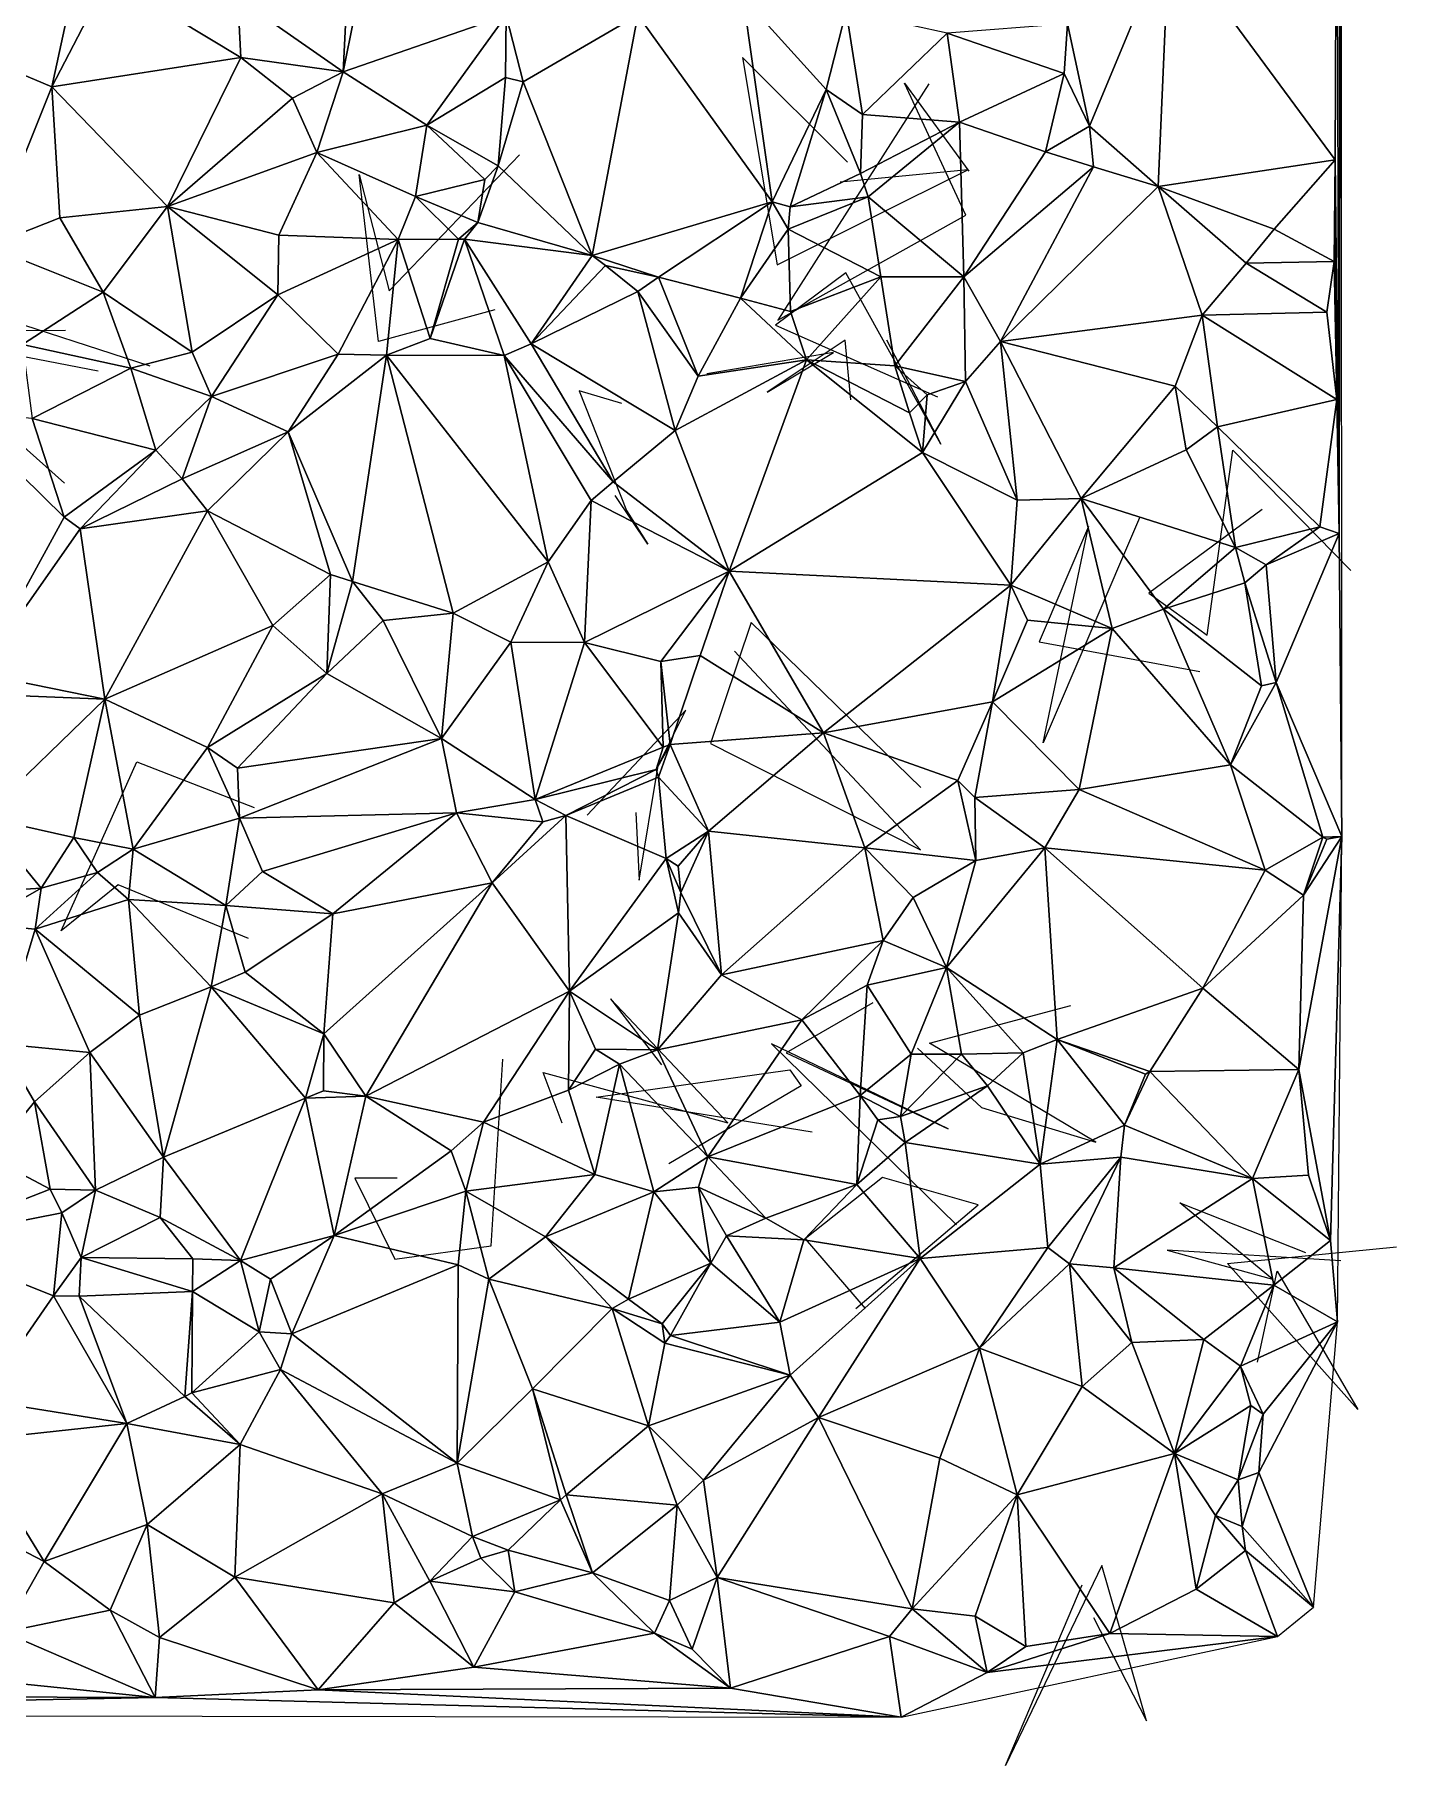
# Model space of a CAD drawing. Header units: metres. Extents: x -15.5 to 15.4, y -15.4 to 15.2.
# Drawn here: x 4.44 to 15.41, y -15.38 to -1.44 of the extents above; entities that cross this region are included whole.
import ezdxf

# ---------------------------------------------------------------- set-up
doc = ezdxf.new("R2010")
doc.units = ezdxf.units.M
doc.layers.add('CRACKS', color=1, linetype='Continuous')
doc.layers.add('STREET_MESH', color=7, linetype='Continuous')

msp = doc.modelspace()

# ---------------------------------------------------------------- linework, layer by layer
at = {"layer": 'CRACKS'}
for points in [[(10.986, -2.47, 0.1), (10.141, -1.626, 0.1), (10.421, -3.296, 0.1), (11.955, -2.53, 0.1), (10.927, -2.63, 0.1)], [(11.643, -1.837, 0.1), (10.427, -3.742, 0.1), (11.941, -2.895, 0.1), (11.445, -1.834, 0.1), (11.964, -2.541, 0.1)], [(8.146, -3.66, 0.1), (7.209, -3.915, 0.1), (7.055, -2.568, 0.1), (7.295, -3.506, 0.1), (8.345, -2.411, 0.1)], [(11.3, -3.901, 0.1), (11.74, -4.74, 0.1), (10.975, -3.36, 0.1), (10.408, -3.782, 0.1), (11.711, -4.36, 0.1)], [(5.37, -4.113, 0.1), (4.045, -3.683, 0.1), (4.138, -3.574, 0.1), (3.574, -3.883, 0.1), (4.953, -4.149, 0.1)], [(4.688, -3.825, 0.1), (2.761, -3.828, 0.1), (3.19, -4.128, 0.1), (4.077, -4.519, 0.1), (4.68, -5.056, 0.1)], [(11.013, -4.384, 0.1), (10.969, -3.902, 0.1), (10.34, -4.321, 0.1), (10.875, -4.002, 0.1), (9.853, -4.174, 0.1)], [(9.17, -4.414, 0.1), (8.826, -4.312, 0.1), (9.206, -5.275, 0.1), (9.38, -5.546, 0.1), (9.117, -5.153, 0.1)], [(14.326, -5.266, 0.1), (13.415, -5.94, 0.1), (13.884, -6.279, 0.1), (14.09, -4.788, 0.1), (15.041, -5.759, 0.1)], [(13.338, -5.334, 0.1), (12.563, -7.146, 0.1), (12.927, -5.405, 0.1), (12.53, -6.333, 0.1), (13.825, -6.572, 0.1)], [(11.578, -7.505, 0.1), (10.212, -6.178, 0.1), (9.884, -7.152, 0.1), (11.574, -8.008, 0.1), (10.077, -6.408, 0.1)], [(9.283, -7.707, 0.1), (9.308, -8.253, 0.1), (9.461, -7.329, 0.1), (9.686, -6.884, 0.1), (8.889, -7.728, 0.1)], [(6.163, -8.723, 0.1), (5.112, -8.291, 0.1), (4.654, -8.662, 0.1), (5.262, -7.3, 0.1), (6.208, -7.667, 0.1)], [(8.688, -10.21, 0.1), (8.536, -9.802, 0.1), (10.024, -10.208, 0.1), (9.079, -9.209, 0.1), (9.489, -9.74, 0.1)], [(11.192, -9.242, 0.1), (10.494, -9.644, 0.1), (11.797, -10.255, 0.1), (10.375, -9.571, 0.1), (11.866, -11.029, 0.1)], [(11.551, -9.607, 0.1), (12.067, -10.083, 0.1), (12.986, -10.363, 0.1), (11.648, -9.567, 0.1), (12.786, -9.263, 0.1)], [(7.361, -10.654, 0.1), (7.018, -10.653, 0.1), (7.341, -11.306, 0.1), (8.117, -11.198, 0.1), (8.212, -9.695, 0.1)], [(10.702, -10.283, 0.1), (8.962, -10, 0.1), (10.522, -9.78, 0.1), (10.615, -9.91, 0.1), (9.547, -10.538, 0.1)], [(11.054, -11.703, 0.1), (12.039, -10.869, 0.1), (11.268, -10.649, 0.1), (10.645, -11.142, 0.1), (11.13, -11.704, 0.1)], [(14.96, -11.318, 0.1), (13.561, -11.234, 0.1), (14.411, -11.467, 0.1), (13.664, -10.852, 0.1), (14.676, -11.253, 0.1)], [(14.288, -12.135, 0.1), (14.447, -11.403, 0.1), (15.098, -12.516, 0.1), (14.048, -11.34, 0.1), (15.408, -11.207, 0.1)], [(12.969, -14.191, 0.1), (13.394, -15.024, 0.1), (13.035, -13.774, 0.1), (12.261, -15.383, 0.1), (12.878, -13.928, 0.1)]]:
    msp.add_polyline3d(points, dxfattribs=at)
at = {"layer": 'STREET_MESH'}
for points in [[(14.962, 5.345), (14.929, 0.765), (14.948, -5.46)], [(14.962, 5.345), (14.948, -5.46), (14.968, -7.901)], [(14.929, 0.765), (13.577, -0.636), (14.914, -2.45)], [(14.948, -5.46), (14.929, 0.765), (14.914, -2.45)], [(3.603, -1.453), (4.782, -0.919), (4.051, -0.43)], [(12.76, -1.356), (12.936, -2.178), (13.577, -0.636)], [(13.577, -0.636), (12.936, -2.178), (13.488, -2.665)], [(13.577, -0.636), (13.488, -2.665), (14.914, -2.45)], [(6.924, -1.742), (6.971, -0.822), (6.077, -1.149)], [(7.103, -0.857), (6.971, -0.822), (6.924, -1.742)], [(3.603, -1.453), (4.578, -1.862), (4.782, -0.919)], [(4.578, -1.862), (5.036, -0.981), (4.782, -0.919)], [(7.103, -0.857), (6.924, -1.742), (8.239, -1.288)], [(5.036, -0.981), (4.578, -1.862), (6.1, -1.625)], [(5.036, -0.981), (6.1, -1.625), (6.077, -1.149)], [(6.1, -1.625), (6.924, -1.742), (6.077, -1.149)], [(9.298, -1.286), (10.38, -2.788), (10.147, -1.144)], [(10.816, -1.884), (10.976, -1.253), (10.147, -1.144)], [(10.38, -2.788), (10.816, -1.884), (10.147, -1.144)], [(10.976, -1.253), (10.816, -1.884), (11.109, -2.086)], [(10.976, -1.253), (11.109, -2.086), (11.79, -1.431)], [(6.924, -1.742), (7.6, -2.172), (8.239, -1.288)], [(8.239, -1.288), (7.6, -2.172), (8.233, -1.786)], [(8.374, -1.822), (8.239, -1.288), (8.233, -1.786)], [(8.374, -1.822), (9.298, -1.286), (8.239, -1.288)], [(8.931, -3.22), (9.298, -1.286), (8.374, -1.822)], [(9.298, -1.286), (8.931, -3.22), (10.38, -2.788)], [(12.76, -1.356), (11.79, -1.431), (12.732, -1.754)], [(12.936, -2.178), (12.76, -1.356), (12.732, -1.754)], [(4.062, -3.146), (4.578, -1.862), (3.603, -1.453)], [(11.79, -1.431), (11.109, -2.086), (11.89, -2.147)], [(11.79, -1.431), (11.89, -2.147), (12.732, -1.754)], [(4.578, -1.862), (5.511, -2.827), (6.1, -1.625)], [(5.511, -2.827), (6.517, -1.954), (6.1, -1.625)], [(6.1, -1.625), (6.517, -1.954), (6.924, -1.742)], [(6.924, -1.742), (6.517, -1.954), (6.712, -2.392)], [(7.6, -2.172), (6.924, -1.742), (6.712, -2.392)], [(7.6, -2.172), (8.174, -2.5), (8.233, -1.786)], [(8.174, -2.5), (8.374, -1.822), (8.233, -1.786)], [(11.89, -2.147), (12.583, -2.387), (12.732, -1.754)], [(12.583, -2.387), (12.936, -2.178), (12.732, -1.754)], [(4.578, -1.862), (4.062, -3.146), (4.643, -2.918)], [(5.511, -2.827), (4.578, -1.862), (4.643, -2.918)], [(8.174, -2.5), (8.931, -3.22), (8.374, -1.822)], [(10.816, -1.884), (10.38, -2.788), (10.526, -2.83)], [(11.091, -2.56), (10.816, -1.884), (10.526, -2.83)], [(10.816, -1.884), (11.091, -2.56), (11.109, -2.086)], [(6.517, -1.954), (5.511, -2.827), (6.712, -2.392)], [(11.109, -2.086), (11.091, -2.56), (11.89, -2.147)], [(7.508, -2.745), (7.6, -2.172), (6.712, -2.392)], [(7.6, -2.172), (7.508, -2.745), (8.065, -2.609)], [(8.174, -2.5), (7.6, -2.172), (8.065, -2.609)], [(11.091, -2.56), (11.154, -2.748), (11.89, -2.147)], [(11.154, -2.748), (11.924, -3.392), (11.89, -2.147)], [(11.924, -3.392), (12.583, -2.387), (11.89, -2.147)], [(12.936, -2.178), (12.583, -2.387), (12.969, -2.508)], [(13.488, -2.665), (12.936, -2.178), (12.969, -2.508)], [(5.511, -2.827), (6.408, -3.058), (6.712, -2.392)], [(6.408, -3.058), (7.369, -3.093), (6.712, -2.392)], [(7.369, -3.093), (7.508, -2.745), (6.712, -2.392)], [(8.009, -2.954), (8.174, -2.5), (8.065, -2.609)], [(8.009, -2.954), (8.931, -3.22), (8.174, -2.5)], [(12.583, -2.387), (11.924, -3.392), (12.969, -2.508)], [(11.924, -3.392), (12.219, -3.914), (12.969, -2.508)], [(12.219, -3.914), (13.488, -2.665), (12.969, -2.508)], [(13.488, -2.665), (14.423, -3.01), (14.914, -2.45)], [(14.423, -3.01), (14.906, -3.27), (14.914, -2.45)], [(14.906, -3.27), (14.927, -4.382), (14.914, -2.45)], [(14.927, -4.382), (14.948, -5.46), (14.914, -2.45)], [(7.508, -2.745), (8.009, -2.954), (8.065, -2.609)], [(11.154, -2.748), (11.091, -2.56), (10.526, -2.83)], [(7.853, -3.09), (7.508, -2.745), (7.369, -3.093)], [(7.853, -3.09), (8.009, -2.954), (7.508, -2.745)], [(8.931, -3.22), (9.464, -3.395), (10.38, -2.788)], [(9.464, -3.395), (10.124, -3.566), (10.38, -2.788)], [(10.124, -3.566), (10.51, -3.008), (10.38, -2.788)], [(10.38, -2.788), (10.51, -3.008), (10.526, -2.83)], [(10.51, -3.008), (11.154, -2.748), (10.526, -2.83)], [(10.51, -3.008), (11.256, -3.394), (11.154, -2.748)], [(11.256, -3.394), (11.924, -3.392), (11.154, -2.748)], [(13.844, -3.702), (13.488, -2.665), (12.219, -3.914)], [(14.197, -3.283), (13.488, -2.665), (13.844, -3.702)], [(14.197, -3.283), (14.423, -3.01), (13.488, -2.665)], [(4.062, -3.146), (4.991, -3.517), (4.643, -2.918)], [(4.991, -3.517), (5.511, -2.827), (4.643, -2.918)], [(4.991, -3.517), (5.71, -4), (5.511, -2.827)], [(5.511, -2.827), (6.399, -3.537), (6.408, -3.058)], [(5.71, -4), (6.399, -3.537), (5.511, -2.827)], [(6.399, -3.537), (7.369, -3.093), (6.408, -3.058)], [(8.009, -2.954), (7.853, -3.09), (7.901, -3.09)], [(8.931, -3.22), (8.009, -2.954), (7.901, -3.09)], [(10.51, -3.008), (10.124, -3.566), (10.527, -3.671)], [(10.51, -3.008), (10.527, -3.671), (11.256, -3.394)], [(14.423, -3.01), (14.197, -3.283), (14.906, -3.27)], [(4.991, -3.517), (4.062, -3.146), (4.342, -3.937)], [(6.399, -3.537), (6.886, -4.016), (7.369, -3.093)], [(6.886, -4.016), (7.273, -4.023), (7.369, -3.093)], [(7.273, -4.023), (7.627, -3.889), (7.369, -3.093)], [(7.627, -3.889), (7.853, -3.09), (7.369, -3.093)], [(7.901, -3.09), (7.627, -3.889), (8.221, -4.027)], [(7.853, -3.09), (7.627, -3.889), (7.901, -3.09)], [(8.439, -3.933), (7.901, -3.09), (8.221, -4.027)], [(8.439, -3.933), (8.931, -3.22), (7.901, -3.09)], [(9.038, -3.302), (8.931, -3.22), (8.439, -3.933)], [(9.299, -3.511), (9.038, -3.302), (8.439, -3.933)], [(9.464, -3.395), (8.931, -3.22), (9.038, -3.302)], [(9.299, -3.511), (9.464, -3.395), (9.038, -3.302)], [(14.197, -3.283), (13.844, -3.702), (14.847, -3.677)], [(14.906, -3.27), (14.197, -3.283), (14.847, -3.677)], [(14.927, -4.382), (14.906, -3.27), (14.847, -3.677)], [(9.464, -3.395), (9.299, -3.511), (9.784, -4.192)], [(10.124, -3.566), (9.464, -3.395), (9.784, -4.192)], [(11.256, -3.394), (10.527, -3.671), (10.658, -4.062)], [(11.367, -4.109), (11.256, -3.394), (10.658, -4.062)], [(11.256, -3.394), (11.367, -4.109), (11.924, -3.392)], [(11.367, -4.109), (11.938, -4.235), (11.924, -3.392)], [(11.924, -3.392), (11.938, -4.235), (12.219, -3.914)], [(5.214, -4.128), (4.991, -3.517), (4.342, -3.937)], [(4.991, -3.517), (5.214, -4.128), (5.71, -4)], [(6.399, -3.537), (5.71, -4), (5.865, -4.358)], [(6.886, -4.016), (6.399, -3.537), (5.865, -4.358)], [(9.299, -3.511), (8.439, -3.933), (9.598, -4.632)], [(9.784, -4.192), (9.299, -3.511), (9.598, -4.632)], [(10.124, -3.566), (9.784, -4.192), (10.658, -4.062)], [(10.527, -3.671), (10.124, -3.566), (10.658, -4.062)], [(13.625, -4.274), (13.844, -3.702), (12.219, -3.914)], [(13.625, -4.274), (13.967, -4.602), (13.844, -3.702)], [(13.844, -3.702), (14.927, -4.382), (14.847, -3.677)], [(13.844, -3.702), (13.967, -4.602), (14.927, -4.382)], [(7.627, -3.889), (7.273, -4.023), (8.221, -4.027)], [(4.42, -4.535), (5.214, -4.128), (4.342, -3.937)], [(5.71, -4), (5.214, -4.128), (5.865, -4.358)], [(6.481, -4.641), (6.886, -4.016), (5.865, -4.358)], [(7.273, -4.023), (6.886, -4.016), (6.481, -4.641)], [(6.999, -5.848), (7.273, -4.023), (6.481, -4.641)], [(6.999, -5.848), (7.811, -6.101), (7.273, -4.023)], [(7.273, -4.023), (8.577, -5.688), (8.221, -4.027)], [(7.811, -6.101), (8.577, -5.688), (7.273, -4.023)], [(9.101, -5.045), (8.439, -3.933), (8.221, -4.027)], [(8.922, -5.195), (9.101, -5.045), (8.221, -4.027)], [(8.577, -5.688), (8.922, -5.195), (8.221, -4.027)], [(9.598, -4.632), (8.439, -3.933), (9.101, -5.045)], [(11.938, -4.235), (12.354, -5.191), (12.219, -3.914)], [(12.869, -5.178), (13.625, -4.274), (12.219, -3.914)], [(12.354, -5.191), (12.869, -5.178), (12.219, -3.914)], [(5.214, -4.128), (4.42, -4.535), (5.415, -4.79)], [(5.214, -4.128), (5.415, -4.79), (5.865, -4.358)], [(10.658, -4.062), (9.598, -4.632), (10.035, -5.763)], [(9.784, -4.192), (9.598, -4.632), (10.658, -4.062)], [(11.592, -4.808), (10.658, -4.062), (10.035, -5.763)], [(11.486, -4.489), (11.367, -4.109), (10.658, -4.062)], [(11.592, -4.808), (11.486, -4.489), (10.658, -4.062)], [(11.63, -4.344), (11.938, -4.235), (11.367, -4.109)], [(11.486, -4.489), (11.63, -4.344), (11.367, -4.109)], [(11.592, -4.808), (12.354, -5.191), (11.938, -4.235)], [(11.63, -4.344), (11.592, -4.808), (11.938, -4.235)], [(13.625, -4.274), (12.869, -5.178), (13.715, -4.787)], [(13.967, -4.602), (13.625, -4.274), (13.715, -4.787)], [(5.415, -4.79), (5.628, -5.019), (5.865, -4.358)], [(5.628, -5.019), (6.481, -4.641), (5.865, -4.358)], [(11.63, -4.344), (11.486, -4.489), (11.592, -4.808)], [(13.967, -4.602), (14.791, -5.406), (14.927, -4.382)], [(14.927, -4.382), (14.791, -5.406), (14.948, -5.46)], [(3.81, -4.477), (3.987, -6.588), (4.678, -5.328)], [(4.42, -4.535), (3.81, -4.477), (4.678, -5.328)], [(5.415, -4.79), (4.42, -4.535), (4.678, -5.328)], [(5.628, -5.019), (5.833, -5.277), (6.481, -4.641)], [(5.833, -5.277), (6.824, -5.79), (6.481, -4.641)], [(6.824, -5.79), (6.999, -5.848), (6.481, -4.641)], [(9.598, -4.632), (9.101, -5.045), (10.035, -5.763)], [(14.112, -5.573), (13.967, -4.602), (13.715, -4.787)], [(14.791, -5.406), (13.967, -4.602), (14.112, -5.573)], [(4.808, -5.424), (5.415, -4.79), (4.678, -5.328)], [(4.808, -5.424), (5.628, -5.019), (5.415, -4.79)], [(12.303, -5.877), (11.592, -4.808), (10.035, -5.763)], [(12.354, -5.191), (11.592, -4.808), (12.303, -5.877)], [(12.869, -5.178), (14.112, -5.573), (13.715, -4.787)], [(5.833, -5.277), (5.628, -5.019), (4.808, -5.424)], [(9.101, -5.045), (8.922, -5.195), (10.035, -5.763)], [(5.005, -6.796), (5.833, -5.277), (4.808, -5.424)], [(5.005, -6.796), (6.359, -6.201), (5.833, -5.277)], [(6.359, -6.201), (6.824, -5.79), (5.833, -5.277)], [(8.577, -5.688), (8.869, -6.339), (8.922, -5.195)], [(8.922, -5.195), (8.869, -6.339), (10.035, -5.763)], [(13.118, -6.226), (12.869, -5.178), (12.303, -5.877)], [(12.869, -5.178), (12.354, -5.191), (12.303, -5.877)], [(12.869, -5.178), (13.533, -6.07), (14.112, -5.573)], [(13.118, -6.226), (13.533, -6.07), (12.869, -5.178)], [(3.987, -6.588), (4.808, -5.424), (4.678, -5.328)], [(5.005, -6.796), (4.808, -5.424), (3.987, -6.588)], [(14.791, -5.406), (14.112, -5.573), (14.36, -5.713)], [(14.791, -5.406), (14.36, -5.713), (14.948, -5.46)], [(13.533, -6.07), (14.186, -5.858), (14.112, -5.573)], [(14.112, -5.573), (14.186, -5.858), (14.36, -5.713)], [(14.36, -5.713), (14.441, -6.661), (14.948, -5.46)], [(14.948, -5.46), (14.441, -6.661), (14.968, -7.901)], [(8.577, -5.688), (7.811, -6.101), (8.276, -6.335)], [(8.869, -6.339), (8.577, -5.688), (8.276, -6.335)], [(14.186, -5.858), (14.441, -6.661), (14.36, -5.713)], [(6.793, -6.589), (6.824, -5.79), (6.359, -6.201)], [(6.824, -5.79), (6.793, -6.589), (6.999, -5.848)], [(6.793, -6.589), (7.248, -6.161), (6.999, -5.848)], [(7.248, -6.161), (7.811, -6.101), (6.999, -5.848)], [(8.869, -6.339), (9.483, -6.491), (10.035, -5.763)], [(9.483, -6.491), (9.801, -6.444), (10.035, -5.763)], [(9.801, -6.444), (10.793, -7.065), (10.035, -5.763)], [(10.793, -7.065), (12.303, -5.877), (10.035, -5.763)], [(10.793, -7.065), (12.154, -6.816), (12.303, -5.877)], [(12.154, -6.816), (12.437, -6.158), (12.303, -5.877)], [(12.437, -6.158), (13.118, -6.226), (12.303, -5.877)], [(14.321, -6.688), (14.186, -5.858), (13.533, -6.07)], [(14.321, -6.688), (14.441, -6.661), (14.186, -5.858)], [(7.248, -6.161), (7.717, -7.111), (7.811, -6.101)], [(7.811, -6.101), (7.717, -7.111), (8.276, -6.335)], [(13.533, -6.07), (13.118, -6.226), (14.071, -7.324)], [(14.321, -6.688), (13.533, -6.07), (14.071, -7.324)], [(5.832, -7.183), (6.359, -6.201), (5.005, -6.796)], [(5.832, -7.183), (6.793, -6.589), (6.359, -6.201)], [(6.793, -6.589), (7.717, -7.111), (7.248, -6.161)], [(12.437, -6.158), (12.154, -6.816), (13.118, -6.226)], [(12.154, -6.816), (12.854, -7.522), (13.118, -6.226)], [(13.118, -6.226), (12.854, -7.522), (14.071, -7.324)], [(7.717, -7.111), (8.472, -7.604), (8.276, -6.335)], [(8.472, -7.604), (8.869, -6.339), (8.276, -6.335)], [(9.503, -7.181), (8.869, -6.339), (8.472, -7.604)], [(8.869, -6.339), (9.503, -7.181), (9.483, -6.491)], [(9.56, -7.159), (9.801, -6.444), (9.483, -6.491)], [(9.503, -7.181), (9.56, -7.159), (9.483, -6.491)], [(9.801, -6.444), (9.56, -7.159), (10.793, -7.065)], [(4, -6.755), (5.005, -6.796), (3.987, -6.588)], [(6.793, -6.589), (5.832, -7.183), (6.075, -7.351)], [(7.717, -7.111), (6.793, -6.589), (6.075, -7.351)], [(14.816, -7.906), (14.441, -6.661), (14.071, -7.324)], [(14.441, -6.661), (14.321, -6.688), (14.071, -7.324)], [(14.441, -6.661), (14.816, -7.906), (14.968, -7.901)], [(5.005, -6.796), (4, -6.755), (4.022, -7.744)], [(4.755, -7.908), (5.005, -6.796), (4.022, -7.744)], [(4.755, -7.908), (5.234, -8.002), (5.005, -6.796)], [(5.234, -8.002), (5.832, -7.183), (5.005, -6.796)], [(12.154, -6.816), (10.793, -7.065), (11.876, -7.451)], [(12.013, -7.587), (12.154, -6.816), (11.876, -7.451)], [(12.013, -7.587), (12.854, -7.522), (12.154, -6.816)], [(9.56, -7.159), (9.867, -7.858), (10.793, -7.065)], [(10.793, -7.065), (9.867, -7.858), (11.127, -7.992)], [(10.793, -7.065), (11.127, -7.992), (11.876, -7.451)], [(5.234, -8.002), (6.09, -7.754), (5.832, -7.183)], [(5.832, -7.183), (6.09, -7.754), (6.075, -7.351)], [(6.09, -7.754), (7.717, -7.111), (6.075, -7.351)], [(7.717, -7.111), (6.09, -7.754), (7.838, -7.71)], [(8.472, -7.604), (7.717, -7.111), (7.838, -7.71)], [(9.447, -7.362), (9.503, -7.181), (8.472, -7.604)], [(9.56, -7.159), (9.447, -7.362), (9.465, -7.423)], [(9.447, -7.362), (9.56, -7.159), (9.503, -7.181)], [(9.867, -7.858), (9.56, -7.159), (9.465, -7.423)], [(8.719, -7.732), (9.447, -7.362), (8.472, -7.604)], [(9.447, -7.362), (8.719, -7.732), (9.465, -7.423)], [(12.854, -7.522), (14.35, -8.172), (14.071, -7.324)], [(14.35, -8.172), (14.816, -7.906), (14.071, -7.324)], [(8.719, -7.732), (9.526, -8.077), (9.465, -7.423)], [(9.526, -8.077), (9.867, -7.858), (9.465, -7.423)], [(11.127, -7.992), (12.02, -8.095), (11.876, -7.451)], [(12.02, -8.095), (12.013, -7.587), (11.876, -7.451)], [(12.854, -7.522), (12.013, -7.587), (12.576, -7.992)], [(12.854, -7.522), (12.576, -7.992), (14.35, -8.172)], [(8.532, -7.782), (8.472, -7.604), (7.838, -7.71)], [(8.532, -7.782), (8.719, -7.732), (8.472, -7.604)], [(12.576, -7.992), (12.013, -7.587), (12.02, -8.095)], [(3.763, -8.363), (4.492, -8.316), (4.022, -7.744)], [(4.492, -8.316), (4.755, -7.908), (4.022, -7.744)], [(6.09, -7.754), (5.234, -8.002), (5.981, -8.456)], [(6.276, -8.182), (6.09, -7.754), (5.981, -8.456)], [(6.09, -7.754), (6.276, -8.182), (7.838, -7.71)], [(7.838, -7.71), (6.276, -8.182), (6.842, -8.525)], [(8.125, -8.273), (7.838, -7.71), (6.842, -8.525)], [(8.125, -8.273), (8.532, -7.782), (7.838, -7.71)], [(8.748, -9.148), (8.719, -7.732), (8.125, -8.273)], [(8.719, -7.732), (8.532, -7.782), (8.125, -8.273)], [(8.748, -9.148), (9.526, -8.077), (8.719, -7.732)], [(4.946, -8.191), (4.755, -7.908), (4.492, -8.316)], [(5.234, -8.002), (4.755, -7.908), (4.946, -8.191)], [(9.526, -8.077), (9.624, -8.139), (9.867, -7.858)], [(9.624, -8.139), (9.645, -8.352), (9.867, -7.858)], [(9.645, -8.352), (9.972, -9.016), (9.867, -7.858)], [(9.867, -7.858), (9.972, -9.016), (11.127, -7.992)], [(14.35, -8.172), (14.661, -8.374), (14.816, -7.906)], [(14.622, -9.777), (14.878, -11.155), (14.968, -7.901)], [(14.661, -8.374), (14.622, -9.777), (14.968, -7.901)], [(14.848, -7.922), (14.661, -8.374), (14.968, -7.901)], [(14.816, -7.906), (14.661, -8.374), (14.848, -7.922)], [(14.816, -7.906), (14.848, -7.922), (14.968, -7.901)], [(14.878, -11.155), (14.933, -11.811), (14.968, -7.901)], [(5.234, -8.002), (4.946, -8.191), (5.197, -8.409)], [(5.234, -8.002), (5.197, -8.409), (5.981, -8.456)], [(9.526, -8.077), (8.748, -9.148), (9.626, -8.517)], [(9.645, -8.352), (9.526, -8.077), (9.626, -8.517)], [(9.645, -8.352), (9.624, -8.139), (9.526, -8.077)], [(11.127, -7.992), (9.972, -9.016), (11.274, -8.739)], [(11.517, -8.392), (11.127, -7.992), (11.274, -8.739)], [(11.517, -8.392), (12.02, -8.095), (11.127, -7.992)], [(12.576, -7.992), (11.785, -8.955), (12.676, -9.537)], [(11.785, -8.955), (12.576, -7.992), (12.02, -8.095)], [(13.849, -9.122), (12.576, -7.992), (12.676, -9.537)], [(12.576, -7.992), (13.849, -9.122), (14.35, -8.172)], [(4.946, -8.191), (4.492, -8.316), (4.445, -8.648)], [(5.197, -8.409), (4.946, -8.191), (4.445, -8.648)], [(6.276, -8.182), (5.981, -8.456), (6.842, -8.525)], [(11.517, -8.392), (11.785, -8.955), (12.02, -8.095)], [(13.849, -9.122), (14.661, -8.374), (14.35, -8.172)], [(3.989, -8.605), (4.492, -8.316), (3.763, -8.363)], [(4.492, -8.316), (3.989, -8.605), (4.445, -8.648)], [(6.769, -9.49), (8.125, -8.273), (6.842, -8.525)], [(8.125, -8.273), (6.769, -9.49), (7.107, -9.992)], [(8.748, -9.148), (8.125, -8.273), (7.107, -9.992)], [(9.972, -9.016), (9.645, -8.352), (9.626, -8.517)], [(5.285, -9.339), (5.197, -8.409), (4.445, -8.648)], [(5.981, -8.456), (5.197, -8.409), (5.862, -9.112)], [(5.197, -8.409), (5.285, -9.339), (5.862, -9.112)], [(6.137, -8.995), (5.981, -8.456), (5.862, -9.112)], [(5.981, -8.456), (6.137, -8.995), (6.842, -8.525)], [(11.785, -8.955), (11.517, -8.392), (11.274, -8.739)], [(14.661, -8.374), (13.849, -9.122), (14.622, -9.777)], [(3.989, -8.605), (4.167, -9.57), (4.445, -8.648)], [(6.137, -8.995), (6.769, -9.49), (6.842, -8.525)], [(9.626, -8.517), (8.748, -9.148), (9.458, -9.62)], [(9.972, -9.016), (9.626, -8.517), (9.458, -9.62)], [(4.167, -9.57), (4.884, -9.64), (4.445, -8.648)], [(4.884, -9.64), (5.285, -9.339), (4.445, -8.648)], [(9.972, -9.016), (10.62, -9.377), (11.274, -8.739)], [(10.62, -9.377), (11.146, -9.099), (11.274, -8.739)], [(11.146, -9.099), (11.785, -8.955), (11.274, -8.739)], [(6.769, -9.49), (6.137, -8.995), (5.862, -9.112)], [(10.62, -9.377), (9.972, -9.016), (9.458, -9.62)], [(11.5, -9.655), (11.785, -8.955), (11.146, -9.099)], [(11.785, -8.955), (11.5, -9.655), (11.904, -9.654)], [(11.785, -8.955), (12.401, -9.644), (12.676, -9.537)], [(12.401, -9.644), (11.785, -8.955), (11.904, -9.654)], [(5.285, -9.339), (5.478, -10.483), (5.862, -9.112)], [(5.478, -10.483), (6.623, -10.008), (5.862, -9.112)], [(6.623, -10.008), (6.769, -9.49), (5.862, -9.112)], [(8.748, -9.148), (7.107, -9.992), (8.056, -10.201)], [(8.74, -9.945), (8.748, -9.148), (8.056, -10.201)], [(8.957, -9.614), (8.748, -9.148), (8.74, -9.945)], [(8.748, -9.148), (8.957, -9.614), (9.458, -9.62)], [(10.62, -9.377), (11.09, -9.988), (11.146, -9.099)], [(11.09, -9.988), (11.5, -9.655), (11.146, -9.099)], [(13.423, -9.793), (13.849, -9.122), (12.676, -9.537)], [(13.849, -9.122), (13.423, -9.793), (14.622, -9.777)], [(5.285, -9.339), (4.884, -9.64), (5.478, -10.483)], [(9.863, -10.481), (10.62, -9.377), (9.458, -9.62)], [(9.863, -10.481), (11.09, -9.988), (10.62, -9.377)], [(4.44, -10.039), (4.167, -9.57), (4.077, -10.485)], [(4.44, -10.039), (4.884, -9.64), (4.167, -9.57)], [(6.768, -9.95), (6.769, -9.49), (6.623, -10.008)], [(6.769, -9.49), (6.768, -9.95), (7.107, -9.992)], [(9.151, -9.736), (8.957, -9.614), (8.74, -9.945)], [(8.957, -9.614), (9.151, -9.736), (9.458, -9.62)], [(12.401, -9.644), (12.539, -10.54), (12.676, -9.537)], [(12.676, -9.537), (12.539, -10.54), (13.219, -10.226)], [(13.386, -9.815), (12.676, -9.537), (13.219, -10.226)], [(13.386, -9.815), (13.423, -9.793), (12.676, -9.537)], [(4.884, -9.64), (4.44, -10.039), (4.931, -10.751)], [(4.884, -9.64), (4.931, -10.751), (5.478, -10.483)], [(9.151, -9.736), (8.74, -9.945), (8.951, -10.623)], [(9.427, -10.764), (9.151, -9.736), (8.951, -10.623)], [(9.151, -9.736), (9.863, -10.481), (9.458, -9.62)], [(9.863, -10.481), (9.151, -9.736), (9.427, -10.764)], [(11.5, -9.655), (11.09, -9.988), (11.413, -10.157)], [(11.904, -9.654), (11.413, -10.157), (12.115, -9.909)], [(11.5, -9.655), (11.413, -10.157), (11.904, -9.654)], [(12.401, -9.644), (11.904, -9.654), (12.115, -9.909)], [(12.539, -10.54), (12.401, -9.644), (12.115, -9.909)], [(14.25, -10.655), (13.423, -9.793), (13.219, -10.226)], [(13.423, -9.793), (13.386, -9.815), (13.219, -10.226)], [(13.423, -9.793), (14.25, -10.655), (14.622, -9.777)], [(14.622, -9.777), (14.25, -10.655), (14.699, -10.63)], [(14.878, -11.155), (14.622, -9.777), (14.699, -10.63)], [(6.097, -11.316), (6.623, -10.008), (5.478, -10.483)], [(6.623, -10.008), (6.097, -11.316), (6.852, -11.116)], [(7.107, -9.992), (6.768, -9.95), (6.623, -10.008)], [(7.107, -9.992), (6.623, -10.008), (6.852, -11.116)], [(7.796, -10.434), (7.107, -9.992), (6.852, -11.116)], [(7.107, -9.992), (7.796, -10.434), (8.056, -10.201)], [(8.951, -10.623), (8.74, -9.945), (8.056, -10.201)], [(11.09, -9.988), (9.863, -10.481), (11.063, -10.703)], [(11.231, -10.184), (11.09, -9.988), (11.063, -10.703)], [(11.09, -9.988), (11.231, -10.184), (11.413, -10.157)], [(12.115, -9.909), (11.413, -10.157), (11.452, -10.365)], [(12.539, -10.54), (12.115, -9.909), (11.452, -10.365)], [(4.566, -10.742), (4.44, -10.039), (4.077, -10.485)], [(4.44, -10.039), (4.566, -10.742), (4.931, -10.751)], [(11.413, -10.157), (11.231, -10.184), (11.452, -10.365)], [(7.796, -10.434), (7.914, -10.757), (8.056, -10.201)], [(7.914, -10.757), (8.951, -10.623), (8.056, -10.201)], [(11.231, -10.184), (11.063, -10.703), (11.452, -10.365)], [(12.539, -10.54), (13.188, -10.484), (13.219, -10.226)], [(13.188, -10.484), (14.25, -10.655), (13.219, -10.226)], [(7.914, -10.757), (7.796, -10.434), (6.852, -11.116)], [(11.063, -10.703), (11.572, -11.299), (11.452, -10.365)], [(11.572, -11.299), (12.539, -10.54), (11.452, -10.365)], [(3.488, -11.163), (4.566, -10.742), (4.077, -10.485)], [(5.478, -10.483), (4.931, -10.751), (5.45, -10.97)], [(6.097, -11.316), (5.478, -10.483), (5.45, -10.97)], [(9.863, -10.481), (9.427, -10.764), (9.786, -10.726)], [(10.33, -10.975), (9.863, -10.481), (9.786, -10.726)], [(9.863, -10.481), (10.33, -10.975), (11.063, -10.703)], [(12.539, -10.54), (11.572, -11.299), (12.601, -11.212)], [(12.539, -10.54), (12.601, -11.212), (13.188, -10.484)], [(13.188, -10.484), (12.601, -11.212), (12.774, -11.344)], [(13.188, -10.484), (12.774, -11.344), (13.133, -11.376)], [(14.25, -10.655), (13.188, -10.484), (13.133, -11.376)], [(8.951, -10.623), (7.914, -10.757), (8.556, -11.125)], [(9.427, -10.764), (8.951, -10.623), (8.556, -11.125)], [(9.427, -10.764), (9.886, -11.339), (9.786, -10.726)], [(10.33, -10.975), (9.786, -10.726), (10.012, -11.118)], [(9.786, -10.726), (9.886, -11.339), (10.012, -11.118)], [(10.33, -10.975), (10.636, -11.15), (11.063, -10.703)], [(10.636, -11.15), (11.572, -11.299), (11.063, -10.703)], [(14.421, -11.515), (14.25, -10.655), (13.133, -11.376)], [(14.25, -10.655), (14.878, -11.155), (14.699, -10.63)], [(14.25, -10.655), (14.421, -11.515), (14.878, -11.155)], [(4.566, -10.742), (3.488, -11.163), (4.658, -10.932)], [(4.931, -10.751), (4.566, -10.742), (4.658, -10.932)], [(4.815, -11.293), (4.931, -10.751), (4.658, -10.932)], [(5.45, -10.97), (4.931, -10.751), (4.815, -11.293)], [(7.851, -11.352), (7.914, -10.757), (6.852, -11.116)], [(8.097, -11.466), (7.914, -10.757), (7.851, -11.352)], [(7.914, -10.757), (8.097, -11.466), (8.556, -11.125)], [(9.223, -11.628), (9.427, -10.764), (8.556, -11.125)], [(9.223, -11.628), (9.886, -11.339), (9.427, -10.764)], [(4.658, -10.932), (3.488, -11.163), (4.593, -11.602)], [(4.815, -11.293), (4.658, -10.932), (4.593, -11.602)], [(5.45, -10.97), (4.815, -11.293), (5.714, -11.302)], [(6.097, -11.316), (5.45, -10.97), (5.714, -11.302)], [(10.636, -11.15), (10.33, -10.975), (10.012, -11.118)], [(6.097, -11.316), (6.34, -11.468), (6.852, -11.116)], [(6.34, -11.468), (6.512, -11.907), (6.852, -11.116)], [(6.512, -11.907), (7.851, -11.352), (6.852, -11.116)], [(8.097, -11.466), (9.093, -11.703), (8.556, -11.125)], [(9.093, -11.703), (9.223, -11.628), (8.556, -11.125)], [(9.886, -11.339), (10.443, -11.813), (10.012, -11.118)], [(10.443, -11.813), (10.636, -11.15), (10.012, -11.118)], [(10.443, -11.813), (11.572, -11.299), (10.636, -11.15)], [(3.488, -11.163), (4.009, -12.442), (4.593, -11.602)], [(12.601, -11.212), (11.572, -11.299), (12.05, -12.023)], [(12.774, -11.344), (12.601, -11.212), (12.05, -12.023)], [(14.878, -11.155), (14.421, -11.515), (14.933, -11.811)], [(4.798, -11.603), (4.815, -11.293), (4.593, -11.602)], [(4.815, -11.293), (4.798, -11.603), (5.711, -11.565)], [(4.815, -11.293), (5.711, -11.565), (5.714, -11.302)], [(5.711, -11.565), (6.097, -11.316), (5.714, -11.302)], [(6.248, -11.892), (6.097, -11.316), (5.711, -11.565)], [(6.34, -11.468), (6.097, -11.316), (6.248, -11.892)], [(7.851, -11.352), (6.512, -11.907), (7.843, -12.948)], [(8.097, -11.466), (7.851, -11.352), (7.843, -12.948)], [(9.494, -11.826), (9.886, -11.339), (9.223, -11.628)], [(9.562, -11.921), (9.886, -11.339), (9.494, -11.826)], [(9.562, -11.921), (10.443, -11.813), (9.886, -11.339)], [(11.572, -11.299), (10.443, -11.813), (10.525, -12.24)], [(10.754, -12.58), (11.572, -11.299), (10.525, -12.24)], [(11.572, -11.299), (10.754, -12.58), (12.05, -12.023)], [(12.877, -12.331), (12.774, -11.344), (12.05, -12.023)], [(13.278, -11.976), (12.774, -11.344), (12.877, -12.331)], [(12.774, -11.344), (13.278, -11.976), (13.133, -11.376)], [(14.421, -11.515), (13.133, -11.376), (13.858, -11.953)], [(13.133, -11.376), (13.278, -11.976), (13.858, -11.953)], [(4.798, -11.603), (5.649, -12.412), (5.711, -11.565)], [(5.649, -12.412), (5.706, -12.382), (5.711, -11.565)], [(5.706, -12.382), (6.248, -11.892), (5.711, -11.565)], [(6.34, -11.468), (6.248, -11.892), (6.512, -11.907)], [(8.451, -12.349), (8.097, -11.466), (7.843, -12.948)], [(9.093, -11.703), (8.097, -11.466), (8.451, -12.349)], [(14.152, -12.167), (14.421, -11.515), (13.858, -11.953)], [(14.421, -11.515), (14.152, -12.167), (14.933, -11.811)], [(4.009, -12.442), (5.182, -12.629), (4.593, -11.602)], [(5.182, -12.629), (4.798, -11.603), (4.593, -11.602)], [(5.649, -12.412), (4.798, -11.603), (5.182, -12.629)], [(9.093, -11.703), (8.451, -12.349), (9.384, -12.649)], [(9.093, -11.703), (9.494, -11.826), (9.223, -11.628)], [(9.494, -11.826), (9.093, -11.703), (9.516, -11.982)], [(9.093, -11.703), (9.384, -12.649), (9.516, -11.982)], [(9.562, -11.921), (9.494, -11.826), (9.516, -11.982)], [(10.443, -11.813), (9.562, -11.921), (10.525, -12.24)], [(14.933, -11.811), (14.152, -12.167), (14.336, -12.554)], [(14.933, -11.811), (14.3, -13.024), (14.741, -14.109)], [(14.933, -11.811), (14.336, -12.554), (14.3, -13.024)], [(5.706, -12.382), (6.419, -12.195), (6.248, -11.892)], [(6.248, -11.892), (6.419, -12.195), (6.512, -11.907)], [(6.512, -11.907), (6.419, -12.195), (7.843, -12.948)], [(9.516, -11.982), (9.384, -12.649), (10.525, -12.24)], [(9.562, -11.921), (9.516, -11.982), (10.525, -12.24)], [(13.278, -11.976), (12.877, -12.331), (13.62, -12.871)], [(13.858, -11.953), (13.278, -11.976), (13.62, -12.871)], [(14.152, -12.167), (13.858, -11.953), (13.62, -12.871)], [(12.05, -12.023), (10.754, -12.58), (11.73, -12.908)], [(12.353, -13.204), (12.05, -12.023), (11.73, -12.908)], [(12.353, -13.204), (12.877, -12.331), (12.05, -12.023)], [(6.419, -12.195), (5.706, -12.382), (6.096, -12.798)], [(6.419, -12.195), (6.096, -12.798), (7.239, -13.195)], [(6.419, -12.195), (7.239, -13.195), (7.843, -12.948)], [(9.384, -12.649), (9.827, -13.087), (10.525, -12.24)], [(9.827, -13.087), (10.754, -12.58), (10.525, -12.24)], [(14.236, -12.484), (14.152, -12.167), (13.62, -12.871)], [(14.336, -12.554), (14.152, -12.167), (14.236, -12.484)], [(5.706, -12.382), (5.649, -12.412), (6.096, -12.798)], [(8.676, -13.243), (8.451, -12.349), (7.843, -12.948)], [(8.451, -12.349), (8.72, -13.205), (9.384, -12.649)], [(8.72, -13.205), (8.451, -12.349), (8.676, -13.243)], [(12.877, -12.331), (12.353, -13.204), (13.62, -12.871)], [(4.009, -12.442), (3.919, -12.767), (5.182, -12.629)], [(6.096, -12.798), (5.649, -12.412), (5.182, -12.629)], [(14.134, -13.084), (14.236, -12.484), (13.62, -12.871)], [(14.336, -12.554), (14.236, -12.484), (14.134, -13.084)], [(5.182, -12.629), (3.919, -12.767), (4.518, -13.742)], [(5.346, -13.443), (5.182, -12.629), (4.518, -13.742)], [(5.346, -13.443), (6.096, -12.798), (5.182, -12.629)], [(9.384, -12.649), (8.72, -13.205), (9.616, -13.287)], [(9.827, -13.087), (9.384, -12.649), (9.616, -13.287)], [(10.754, -12.58), (9.827, -13.087), (9.937, -13.871)], [(10.754, -12.58), (9.937, -13.871), (11.507, -14.121)], [(10.754, -12.58), (11.507, -14.121), (11.73, -12.908)], [(14.3, -13.024), (14.336, -12.554), (14.134, -13.084)], [(3.919, -12.767), (3.973, -13.46), (4.518, -13.742)], [(6.096, -12.798), (5.346, -13.443), (6.052, -13.866)], [(6.096, -12.798), (6.052, -13.866), (7.239, -13.195)], [(7.239, -13.195), (7.966, -13.54), (7.843, -12.948)], [(7.966, -13.54), (8.676, -13.243), (7.843, -12.948)], [(11.507, -14.121), (12.353, -13.204), (11.73, -12.908)], [(12.353, -13.204), (13.101, -14.322), (13.62, -12.871)], [(13.101, -14.322), (13.795, -13.965), (13.62, -12.871)], [(13.952, -13.369), (14.134, -13.084), (13.62, -12.871)], [(13.795, -13.965), (13.952, -13.369), (13.62, -12.871)], [(9.937, -13.871), (9.827, -13.087), (9.616, -13.287)], [(13.952, -13.369), (14.165, -13.458), (14.134, -13.084)], [(14.165, -13.458), (14.3, -13.024), (14.134, -13.084)], [(14.3, -13.024), (14.165, -13.458), (14.741, -14.109)], [(6.052, -13.866), (7.337, -14.073), (7.239, -13.195)], [(7.337, -14.073), (7.624, -13.9), (7.239, -13.195)], [(7.624, -13.9), (7.966, -13.54), (7.239, -13.195)], [(7.966, -13.54), (8.253, -13.65), (8.676, -13.243)], [(8.253, -13.65), (8.934, -13.833), (8.676, -13.243)], [(8.934, -13.833), (8.72, -13.205), (8.676, -13.243)], [(8.72, -13.205), (8.934, -13.833), (9.616, -13.287)], [(12.353, -13.204), (11.507, -14.121), (12.015, -14.18)], [(12.353, -13.204), (12.015, -14.18), (12.424, -14.425)], [(12.353, -13.204), (12.424, -14.425), (13.101, -14.322)], [(8.934, -13.833), (9.554, -14.054), (9.616, -13.287)], [(9.554, -14.054), (9.937, -13.871), (9.616, -13.287)], [(14.193, -13.653), (13.952, -13.369), (13.795, -13.965)], [(14.193, -13.653), (14.165, -13.458), (13.952, -13.369)], [(3.973, -13.46), (4.195, -14.309), (4.518, -13.742)], [(5.049, -14.132), (5.346, -13.443), (4.518, -13.742)], [(5.346, -13.443), (5.049, -14.132), (5.447, -14.352)], [(5.346, -13.443), (5.447, -14.352), (6.052, -13.866)], [(14.165, -13.458), (14.193, -13.653), (14.741, -14.109)], [(8.035, -13.714), (7.966, -13.54), (7.624, -13.9)], [(8.035, -13.714), (8.253, -13.65), (7.966, -13.54)], [(8.253, -13.65), (8.035, -13.714), (8.308, -13.984)], [(8.934, -13.833), (8.253, -13.65), (8.308, -13.984)], [(14.193, -13.653), (13.795, -13.965), (14.45, -14.345)], [(14.741, -14.109), (14.193, -13.653), (14.45, -14.345)], [(4.195, -14.309), (5.049, -14.132), (4.518, -13.742)], [(8.308, -13.984), (8.035, -13.714), (7.624, -13.9)], [(6.052, -13.866), (5.447, -14.352), (6.724, -14.774)], [(7.337, -14.073), (6.052, -13.866), (6.724, -14.774)], [(7.624, -13.9), (7.337, -14.073), (7.978, -14.591)], [(8.308, -13.984), (7.624, -13.9), (7.978, -14.591)], [(8.934, -13.833), (8.308, -13.984), (9.432, -14.319)], [(9.554, -14.054), (8.934, -13.833), (9.432, -14.319)], [(9.937, -13.871), (9.554, -14.054), (9.736, -14.446)], [(10.044, -14.762), (9.937, -13.871), (9.736, -14.446)], [(9.937, -13.871), (10.044, -14.762), (11.325, -14.344)], [(11.507, -14.121), (9.937, -13.871), (11.325, -14.344)], [(7.978, -14.591), (7.337, -14.073), (6.724, -14.774)], [(9.432, -14.319), (8.308, -13.984), (7.978, -14.591)], [(9.554, -14.054), (9.432, -14.319), (9.736, -14.446)], [(13.795, -13.965), (13.101, -14.322), (14.45, -14.345)], [(5.049, -14.132), (4.195, -14.309), (5.412, -14.836)], [(5.447, -14.352), (5.049, -14.132), (5.412, -14.836)], [(11.507, -14.121), (11.325, -14.344), (12.113, -14.634)], [(12.015, -14.18), (11.507, -14.121), (12.113, -14.634)], [(12.424, -14.425), (12.015, -14.18), (12.113, -14.634)], [(4.195, -14.309), (2.754, -14.565), (5.412, -14.836)], [(5.447, -14.352), (5.412, -14.836), (6.724, -14.774)], [(10.044, -14.762), (9.432, -14.319), (7.978, -14.591)], [(9.432, -14.319), (10.044, -14.762), (9.736, -14.446)], [(11.325, -14.344), (10.044, -14.762), (11.419, -14.995)], [(12.113, -14.634), (11.325, -14.344), (11.419, -14.995)], [(12.113, -14.634), (11.419, -14.995), (14.45, -14.345)], [(13.101, -14.322), (12.113, -14.634), (14.45, -14.345)], [(13.101, -14.322), (12.424, -14.425), (12.113, -14.634)], [(5.412, -14.836), (2.754, -14.565), (-0.108, -14.817)], [(10.044, -14.762), (7.978, -14.591), (6.724, -14.774)], [(6.724, -14.774), (5.412, -14.836), (11.419, -14.995)], [(10.044, -14.762), (6.724, -14.774), (11.419, -14.995)], [(-1.721, -14.976), (5.412, -14.836), (-0.108, -14.817)], [(5.412, -14.836), (-1.721, -14.976), (11.419, -14.995)]]:
    msp.add_3dface(points, dxfattribs=at)

doc.saveas('drawing.dxf')
